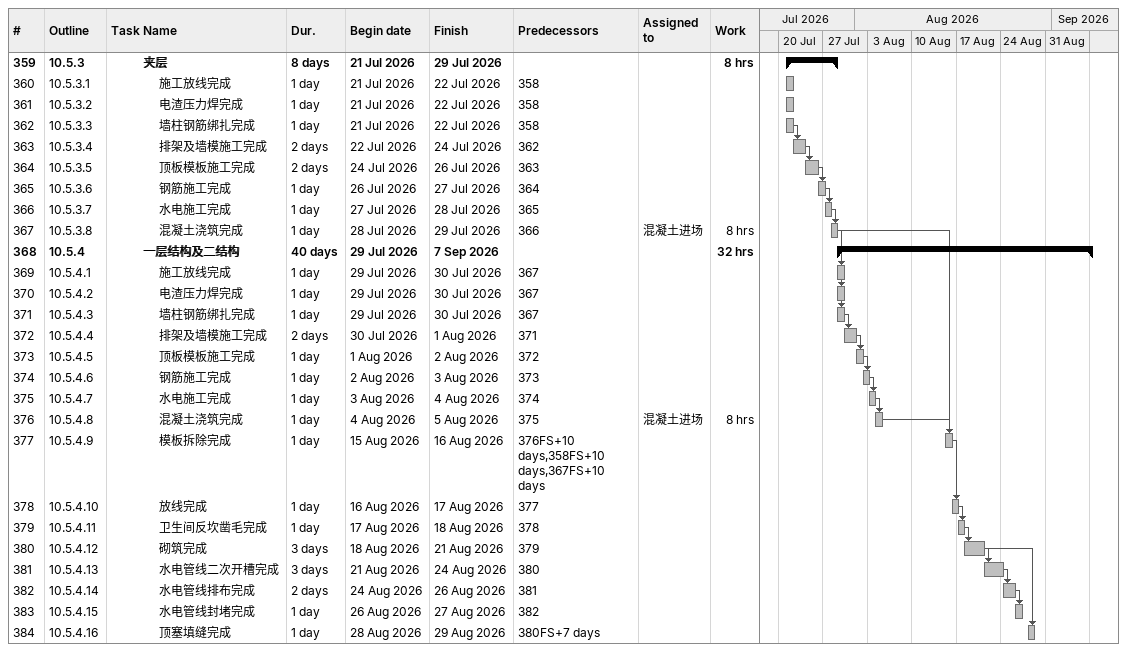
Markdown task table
| ID | WBS | Task | Duration | Start | Finish | Predecessors | Resources | Work (h) |
|---|---|---|---|---|---|---|---|---|
| 359 | 10.5.3 | **夹层** | 8d | 2026-07-21 | 2026-07-29 |  |  | 8 |
| 360 | 10.5.3.1 | 施工放线完成 | 1d | 2026-07-21 | 2026-07-22 | 358 |  |  |
| 361 | 10.5.3.2 | 电渣压力焊完成 | 1d | 2026-07-21 | 2026-07-22 | 358 |  |  |
| 362 | 10.5.3.3 | 墙柱钢筋绑扎完成 | 1d | 2026-07-21 | 2026-07-22 | 358 |  |  |
| 363 | 10.5.3.4 | 排架及墙模施工完成 | 2d | 2026-07-22 | 2026-07-24 | 362 |  |  |
| 364 | 10.5.3.5 | 顶板模板施工完成 | 2d | 2026-07-24 | 2026-07-26 | 363 |  |  |
| 365 | 10.5.3.6 | 钢筋施工完成 | 1d | 2026-07-26 | 2026-07-27 | 364 |  |  |
| 366 | 10.5.3.7 | 水电施工完成 | 1d | 2026-07-27 | 2026-07-28 | 365 |  |  |
| 367 | 10.5.3.8 | 混凝土浇筑完成 | 1d | 2026-07-28 | 2026-07-29 | 366 | 混凝土进场 | 8 |
| 368 | 10.5.4 | **一层结构及二结构** | 40d | 2026-07-29 | 2026-09-07 |  |  | 32 |
| 369 | 10.5.4.1 | 施工放线完成 | 1d | 2026-07-29 | 2026-07-30 | 367 |  |  |
| 370 | 10.5.4.2 | 电渣压力焊完成 | 1d | 2026-07-29 | 2026-07-30 | 367 |  |  |
| 371 | 10.5.4.3 | 墙柱钢筋绑扎完成 | 1d | 2026-07-29 | 2026-07-30 | 367 |  |  |
| 372 | 10.5.4.4 | 排架及墙模施工完成 | 2d | 2026-07-30 | 2026-08-01 | 371 |  |  |
| 373 | 10.5.4.5 | 顶板模板施工完成 | 1d | 2026-08-01 | 2026-08-02 | 372 |  |  |
| 374 | 10.5.4.6 | 钢筋施工完成 | 1d | 2026-08-02 | 2026-08-03 | 373 |  |  |
| 375 | 10.5.4.7 | 水电施工完成 | 1d | 2026-08-03 | 2026-08-04 | 374 |  |  |
| 376 | 10.5.4.8 | 混凝土浇筑完成 | 1d | 2026-08-04 | 2026-08-05 | 375 | 混凝土进场 | 8 |
| 377 | 10.5.4.9 | 模板拆除完成 | 1d | 2026-08-15 | 2026-08-16 | 376FS+10d, 358FS+10d, 367FS+10d |  |  |
| 378 | 10.5.4.10 | 放线完成 | 1d | 2026-08-16 | 2026-08-17 | 377 |  |  |
| 379 | 10.5.4.11 | 卫生间反坎凿毛完成 | 1d | 2026-08-17 | 2026-08-18 | 378 |  |  |
| 380 | 10.5.4.12 | 砌筑完成 | 3d | 2026-08-18 | 2026-08-21 | 379 |  |  |
| 381 | 10.5.4.13 | 水电管线二次开槽完成 | 3d | 2026-08-21 | 2026-08-24 | 380 |  |  |
| 382 | 10.5.4.14 | 水电管线排布完成 | 2d | 2026-08-24 | 2026-08-26 | 381 |  |  |
| 383 | 10.5.4.15 | 水电管线封堵完成 | 1d | 2026-08-26 | 2026-08-27 | 382 |  |  |
| 384 | 10.5.4.16 | 顶塞填缝完成 | 1d | 2026-08-28 | 2026-08-29 | 380FS+7d |  |  |
